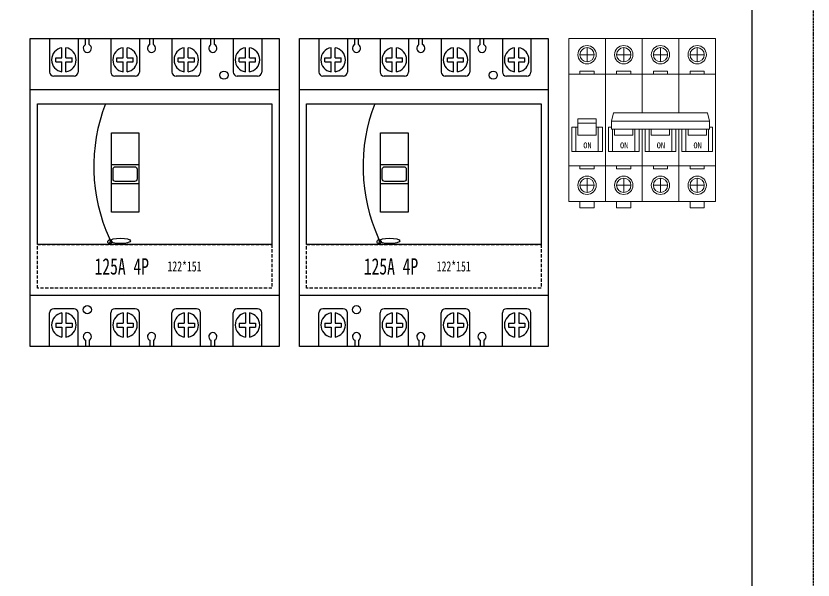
# Model space of a CAD drawing. Extents: x 331437 to 332137, y 334374 to 335474.
# Drawn here: x 331745.8 to 332136.7, y 334730.9 to 335007.4 of the extents above; entities that cross this region are included whole.
import ezdxf
from ezdxf.enums import TextEntityAlignment as Align

# ---------------------------------------------------------------- set-up
doc = ezdxf.new("R2010")
doc.units = 0
doc.header["$MEASUREMENT"] = 0
doc.linetypes.add('DASHED', pattern=[0.75, 0.5, -0.25])
doc.linetypes.add('HIDDEN2', pattern=[4.7625, 3.175, -1.5875])
doc.layers.add('元件', color=7, linetype='Continuous')
doc.layers.add('布置图', color=30, linetype='Continuous')
doc.layers.add('细线', color=7, linetype='Continuous', lineweight=0)
doc.styles.add('GH-CZC', font='', dxfattribs={"width": 0.7})
doc.styles.add('正常', font='')
doc.styles.get('GH-CZC').set_extended_font_data('SimSun')
doc.styles.get('正常').set_extended_font_data('FangSong_GB2312')

# ---------------------------------------------------------------- blocks, each defined once
blk = doc.blocks.new('Manufacturer光辉PartName塑壳断路器Series4PShellFrameLimitingCurrentRemarkPartTypeMinCurrent16MaxCurrent125Poles4PMinPower0MaxPower0LibType2DelFlgfalseUpdateDate')
at = {"layer": '元件', "color": 0, "transparency": 33554687}
for p, q in [((-51.5, 75.5), (-51.5, 59)), ((-37.5, 75.5), (-37.5, 59)), ((-33.9, 72.43), (-33.9, 75.5)), ((-32.1, 72.43), (-32.1, 75.5)), ((-21.5, 75.5), (-21.5, 59)), ((-7.5, 75.5), (-7.5, 59)), ((-2.4, 72.43), (-2.4, 75.5)), ((-0.6, 72.43), (-0.6, 75.5)), ((8.5, 75.5), (8.5, 59)), ((22.5, 75.5), (22.5, 59)), ((27.6, 72.43), (27.6, 75.5)), ((29.4, 72.43), (29.4, 75.5)), ((38.5, 75.5), (38.5, 59)), ((52.5, 75.5), (52.5, 59)), ((-45.5, 66), (-45.5, 70.92)), ((-43.5, 66), (-43.5, 70.92)), ((-15.5, 66), (-15.5, 70.92)), ((-13.5, 66), (-13.5, 70.92)), ((14.5, 66), (14.5, 70.92)), ((16.5, 66), (16.5, 70.92)), ((44.5, 66), (44.5, 70.92)), ((46.5, 66), (46.5, 70.92)), ((-48.5, 64), (-48.5, 66)), ((-48.5, 66), (-45.5, 66)), ((-48.5, 64), (-45.5, 64)), ((-45.5, 59.08), (-45.5, 64)), ((-43.5, 66), (-40.5, 66)), ((-43.5, 64), (-40.5, 64)), ((-43.5, 59.08), (-43.5, 64)), ((-40.5, 64), (-40.5, 66)), ((-18.5, 66), (-15.5, 66)), ((-18.5, 64), (-18.5, 66)), ((-18.5, 64), (-15.5, 64)), ((-15.5, 59.08), (-15.5, 64)), ((-13.5, 66), (-10.5, 66)), ((-13.5, 59.08), (-13.5, 64)), ((-13.5, 64), (-10.5, 64)), ((-10.5, 64), (-10.5, 66)), ((11.5, 64), (11.5, 66)), ((11.5, 66), (14.5, 66)), ((11.5, 64), (14.5, 64)), ((14.5, 59.08), (14.5, 64)), ((16.5, 66), (19.5, 66)), ((16.5, 64), (19.5, 64)), ((16.5, 59.08), (16.5, 64)), ((19.5, 64), (19.5, 66)), ((41.5, 64), (41.5, 66)), ((41.5, 66), (44.5, 66)), ((41.5, 64), (44.5, 64)), ((44.5, 59.08), (44.5, 64)), ((46.5, 66), (49.5, 66)), ((46.5, 64), (49.5, 64)), ((46.5, 59.08), (46.5, 64)), ((49.5, 64), (49.5, 66)), ((-39.5, 57), (-49.5, 57)), ((-9.5, 57), (-19.5, 57)), ((20.5, 57), (10.5, 57)), ((50.5, 57), (40.5, 57)), ((-61, 50.39), (61, 50.39)), ((-61, -50.39), (61, -50.39)), ((-39.5, -57), (-49.5, -57)), ((-9.5, -57), (-19.5, -57)), ((20.5, -57), (10.5, -57)), ((50.5, -57), (40.5, -57)), ((-51.5, -75.5), (-51.5, -59)), ((-45.5, -59.08), (-45.5, -64)), ((-43.5, -59.08), (-43.5, -64)), ((-37.5, -75.5), (-37.5, -59)), ((-21.5, -75.5), (-21.5, -59)), ((-15.5, -59.08), (-15.5, -64)), ((-13.5, -59.08), (-13.5, -64)), ((-7.5, -75.5), (-7.5, -59)), ((8.5, -75.5), (8.5, -59)), ((14.5, -59.08), (14.5, -64)), ((16.5, -59.08), (16.5, -64)), ((22.5, -75.5), (22.5, -59)), ((38.5, -75.5), (38.5, -59)), ((44.5, -59.08), (44.5, -64)), ((46.5, -59.08), (46.5, -64)), ((52.5, -75.5), (52.5, -59)), ((-48.5, -64), (-45.5, -64)), ((-48.5, -64), (-48.5, -66)), ((-48.5, -66), (-45.5, -66)), ((-45.5, -66), (-45.5, -70.92)), ((-43.5, -64), (-40.5, -64)), ((-43.5, -66), (-40.5, -66)), ((-43.5, -66), (-43.5, -70.92)), ((-40.5, -64), (-40.5, -66)), ((-18.5, -64), (-18.5, -66)), ((-18.5, -64), (-15.5, -64)), ((-18.5, -66), (-15.5, -66)), ((-15.5, -66), (-15.5, -70.92)), ((-13.5, -64), (-10.5, -64)), ((-13.5, -66), (-13.5, -70.92)), ((-13.5, -66), (-10.5, -66)), ((-10.5, -64), (-10.5, -66)), ((11.5, -64), (14.5, -64)), ((11.5, -64), (11.5, -66)), ((11.5, -66), (14.5, -66)), ((14.5, -66), (14.5, -70.92)), ((16.5, -64), (19.5, -64)), ((16.5, -66), (19.5, -66)), ((16.5, -66), (16.5, -70.92)), ((19.5, -64), (19.5, -66)), ((41.5, -64), (41.5, -66)), ((41.5, -64), (44.5, -64)), ((41.5, -66), (44.5, -66)), ((44.5, -66), (44.5, -70.92)), ((46.5, -64), (49.5, -64)), ((46.5, -66), (46.5, -70.92)), ((46.5, -66), (49.5, -66)), ((49.5, -64), (49.5, -66)), ((-33.9, -72.43), (-33.9, -75.5)), ((-32.1, -72.43), (-32.1, -75.5)), ((-2.4, -72.43), (-2.4, -75.5)), ((-0.6, -72.43), (-0.6, -75.5)), ((27.6, -72.43), (27.6, -75.5)), ((29.4, -72.43), (29.4, -75.5))]:
    blk.add_line(p, q, dxfattribs=at)
for points in [[(-61, -75.5), (-61, 75.5)], [(-61, 75.5), (61, 75.5)], [(61, 75.5), (61, -75.5)], [(61, -75.5), (-61, -75.5)]]:
    blk.add_lwpolyline(points, dxfattribs=at)
for points in [[(-57.5, 43.5), (57.5, 43.5), (57.5, -25.5), (-57.5, -25.5)], [(-21.22, 29.14), (-7.78, 29.14), (-7.78, -9.6), (-21.22, -9.6)], [(-21.22, 13.76), (-7.78, 13.76), (-7.78, 4.24), (-21.22, 4.24)]]:
    blk.add_lwpolyline(points, close=True, dxfattribs=at)
blk.add_lwpolyline([(-19.19, 12.61), (-9.81, 12.61, -0.414214), (-8.61, 11.41), (-8.61, 6.59, -0.414214), (-9.81, 5.39), (-19.19, 5.39, -0.414214), (-20.39, 6.59), (-20.39, 11.41, -0.414214)], format="xyb", close=True, dxfattribs=at)
at = {"layer": '元件', "color": 0, "linetype": 'HIDDEN2', "ltscale": 0.5, "transparency": 33554687}
blk.add_lwpolyline([(-57.5, -25.5), (57.5, -25.5), (57.5, -47), (-57.5, -47)], close=True, dxfattribs=at)
at = {"layer": '元件', "color": 0, "linetype": 'ByBlock', "transparency": 33554687}
for centre in [(34, 57.5), (-33, -57.5)]:
    blk.add_circle(centre, 2, dxfattribs=at)
at = {"layer": '元件', "color": 0, "transparency": 33554687}
blk.add_circle((-21.96, -24.22), 1.02, dxfattribs=at)
for centre, radius, start, end in [((-44.5, 65), 6, 99.5941, 260.4059), ((-44.5, 65), 6, 279.5941, 80.4059), ((-33, 70.65), 2, 116.839, 63.161), ((-14.5, 65), 6, 99.5941, 260.4059), ((-14.5, 65), 6, 279.5941, 80.4059), ((-1.5, 70.65), 2, 116.839, 63.161), ((15.5, 65), 6, 99.5941, 260.4059), ((15.5, 65), 6, 279.5941, 80.4059), ((28.5, 70.65), 2, 116.839, 63.161), ((45.5, 65), 6, 99.5941, 260.4059), ((45.5, 65), 6, 279.5941, 80.4059), ((-49.5, 59), 2, 180, 270), ((-39.5, 59), 2, 270, 0), ((-19.5, 59), 2, 180, 270), ((-9.5, 59), 2, 270, 0), ((10.5, 59), 2, 180, 270), ((20.5, 59), 2, 270, 0), ((40.5, 59), 2, 180, 270), ((50.5, 59), 2, 270, 0), ((54.93, 12.69), 84.78, 158.6859, 204.5341), ((-23.47, -23.79), 1.8, 251.3296, 44.8965), ((-49.5, -59), 2, 90, 180), ((-39.5, -59), 2, 0, 90), ((-19.5, -59), 2, 90, 180), ((-9.5, -59), 2, 0, 90), ((10.5, -59), 2, 90, 180), ((20.5, -59), 2, 0, 90), ((40.5, -59), 2, 90, 180), ((50.5, -59), 2, 0, 90), ((-44.5, -65), 6, 99.5941, 260.4059), ((-44.5, -65), 6, 279.5941, 80.4059), ((-14.5, -65), 6, 99.5941, 260.4059), ((-14.5, -65), 6, 279.5941, 80.4059), ((15.5, -65), 6, 99.5941, 260.4059), ((15.5, -65), 6, 279.5941, 80.4059), ((45.5, -65), 6, 99.5941, 260.4059), ((45.5, -65), 6, 279.5941, 80.4059), ((-33, -70.65), 2, 296.839, 243.161), ((-1.5, -70.65), 2, 296.839, 243.161), ((28.5, -70.65), 2, 296.839, 243.161)]:
    blk.add_arc(centre, radius, start, end, dxfattribs=at)
blk.add_ellipse((-16.79, -23.74), major_axis=(-5, 0), ratio=0.263531, dxfattribs=at)
at = {"layer": '元件', "color": 0, "transparency": 33554687, "width": 0.7}
blk.add_text('125A 4P', height=8, dxfattribs=at).set_placement((-29.45, -36.25), align=Align.MIDDLE_LEFT)
at = {"layer": '元件', "color": 0, "transparency": 33554687, "style": 'GH-CZC', "width": 0.7}
blk.add_text('122*151', height=5, dxfattribs=at).set_placement((14.63, -36.25), align=Align.MIDDLE_CENTER)
blk = doc.blocks.new('Manufacturer光辉PartName微型断路器Series4PShellFrameLimitingCurrentRemarkPartTypeMinCurrent1MaxCurrent63Poles4PMinPower0MaxPower0LibType2DelFlgfalseUpdateDate')
at = {"layer": '细线'}
for p, q in [((-27, 37), (-27, 30)), ((-9, 37), (-9, 30)), ((9, 37), (9, 30)), ((27, 37), (27, 30)), ((-30.5, 33.5), (-23.5, 33.5)), ((-12.5, 33.5), (-5.5, 33.5)), ((5.5, 33.5), (12.5, 33.5)), ((23.5, 33.5), (30.5, 33.5)), ((-27, -34), (-27, -27)), ((-9, -34), (-9, -27)), ((9, -34), (9, -27)), ((27, -34), (27, -27)), ((-30.5, -30.5), (-23.5, -30.5)), ((-12.5, -30.5), (-5.5, -30.5)), ((5.5, -30.5), (12.5, -30.5)), ((23.5, -30.5), (30.5, -30.5))]:
    blk.add_line(p, q, dxfattribs=at)
for points in [[(-36, -38.5), (-18, -38.5), (-18, 41.5), (-36, 41.5)], [(-36, -21), (-18, -21), (-18, 24), (-36, 24)], [(-30.5, 25.5), (-23.5, 25.5), (-23.5, 24), (-30.5, 24)], [(-12.5, 25.5), (-5.5, 25.5), (-5.5, 24), (-12.5, 24)], [(5.5, 25.5), (12.5, 25.5), (12.5, 24), (5.5, 24)], [(23.5, 25.5), (30.5, 25.5), (30.5, 24), (23.5, 24)], [(33, 1), (-15, 1), (-14, 5), (32, 5)], [(-31.5, -6), (-22.5, -6), (-22.5, 2), (-31.5, 2)], [(-31.5, 2), (-22.5, 2), (-22.5, 0), (-31.5, 0)], [(-15, -3), (33, -3), (33, 1), (-15, 1)], [(-30.5, -22.5), (-23.5, -22.5), (-23.5, -21), (-30.5, -21)], [(-12.5, -22.5), (-5.5, -22.5), (-5.5, -21), (-12.5, -21)], [(5.5, -22.5), (12.5, -22.5), (12.5, -21), (5.5, -21)], [(23.5, -22.5), (30.5, -22.5), (30.5, -21), (23.5, -21)], [(-30.5, -41.5), (-23.5, -41.5), (-23.5, -38.5), (-30.5, -38.5)], [(-12.5, -41.5), (-5.5, -41.5), (-5.5, -38.5), (-12.5, -38.5)], [(23.5, -41.5), (30.5, -41.5), (30.5, -38.5), (23.5, -38.5)]]:
    blk.add_lwpolyline(points, close=True, dxfattribs=at)
for points in [[(0, 5), (0, 41.5), (-18, 41.5), (-18, -38.5), (0, -38.5), (0, -3)], [(18, 5), (18, 41.5), (0, 41.5), (0, 5)], [(18, -3), (18, -38.5), (36, -38.5), (36, 41.5), (18, 41.5), (18, 5)], [(0, 5), (0, 24), (-18, 24), (-18, -21), (0, -21), (0, -3)], [(18, 5), (18, 24), (0, 24), (0, 5)], [(18, -3), (18, -21), (36, -21), (36, 24), (18, 24), (18, 5)], [(-31.5, -2), (-34.5, -2), (-34.5, -14), (-19.5, -14), (-19.5, -2), (-22.5, -2)], [(-31.5, -2), (-32.5, -2), (-32.5, -14), (-21.5, -14), (-21.5, -2), (-22.5, -2)], [(-15, -2), (-16.5, -2), (-16.5, -14), (-1.5, -14), (-1.5, -3)], [(-14.5, -3), (-14.5, -14), (-3.5, -14), (-3.5, -3)], [(-13.5, -3), (-13.5, -6), (-4.5, -6), (-4.5, -3)], [(0, -3), (0, -38.5), (18, -38.5), (18, -3)], [(0, -3), (0, -21), (18, -21), (18, -3)], [(1.5, -3), (1.5, -14), (16.5, -14), (16.5, -3)], [(3.5, -3), (3.5, -14), (14.5, -14), (14.5, -3)], [(4.5, -3), (4.5, -6), (13.5, -6), (13.5, -3)], [(19.5, -3), (19.5, -14), (34.5, -14), (34.5, -2), (33, -2)], [(21.5, -3), (21.5, -14), (32.5, -14), (32.5, -3)], [(22.5, -3), (22.5, -6), (31.5, -6), (31.5, -3)]]:
    blk.add_lwpolyline(points, dxfattribs=at)
for centre, radius in [((-27, 33.5), 4.5), ((-27, 33.5), 3.5), ((-9, 33.5), 4.5), ((-9, 33.5), 3.5), ((9, 33.5), 4.5), ((9, 33.5), 3.5), ((27, 33.5), 4.5), ((27, 33.5), 3.5), ((-27, -30.5), 4.5), ((-27, -30.5), 3.5), ((-9, -30.5), 4.5), ((-9, -30.5), 3.5), ((9, -30.5), 4.5), ((9, -30.5), 3.5), ((27, -30.5), 4.5), ((27, -30.5), 3.5)]:
    blk.add_circle(centre, radius, dxfattribs=at)
at = {"layer": '细线', "color": 2, "lineweight": 15, "style": '正常'}
for p in [(-28.83, -12.36), (-10.83, -12.36), (7.17, -12.36), (25.17, -12.36)]:
    blk.add_text('ON', height=2.851, dxfattribs=at).set_placement(p)

msp = doc.modelspace()

# ---------------------------------------------------------------- linework, layer by layer
at = {"color": 2}
msp.add_lwpolyline([(331466.66, 335424.38), (332106.66, 335424.38), (332106.66, 334424.38), (331466.66, 334424.38)], close=True, dxfattribs=at)
at = {"layer": '布置图', "linetype": 'DASHED'}
msp.add_lwpolyline([(331436.66, 335474.38), (332136.66, 335474.38), (332136.66, 334374.38), (331436.66, 334374.38)], close=True, dxfattribs=at)

# ---------------------------------------------------------------- block references
for name, p in [('Manufacturer光辉PartName塑壳断路器Series4PShellFrameLimitingCurrentRemarkPartTypeMinCurrent16MaxCurrent125Poles4PMinPower0MaxPower0LibType2DelFlgfalseUpdateDate', (331813.85, 334920.89)), ('Manufacturer光辉PartName塑壳断路器Series4PShellFrameLimitingCurrentRemarkPartTypeMinCurrent16MaxCurrent125Poles4PMinPower0MaxPower0LibType2DelFlgfalseUpdateDate', (331945.85, 334920.89)), ('Manufacturer光辉PartName微型断路器Series4PShellFrameLimitingCurrentRemarkPartTypeMinCurrent1MaxCurrent63Poles4PMinPower0MaxPower0LibType2DelFlgfalseUpdateDate', (332052.85, 334954.89))]:
    msp.add_blockref(name, p)

doc.saveas('drawing.dxf')
